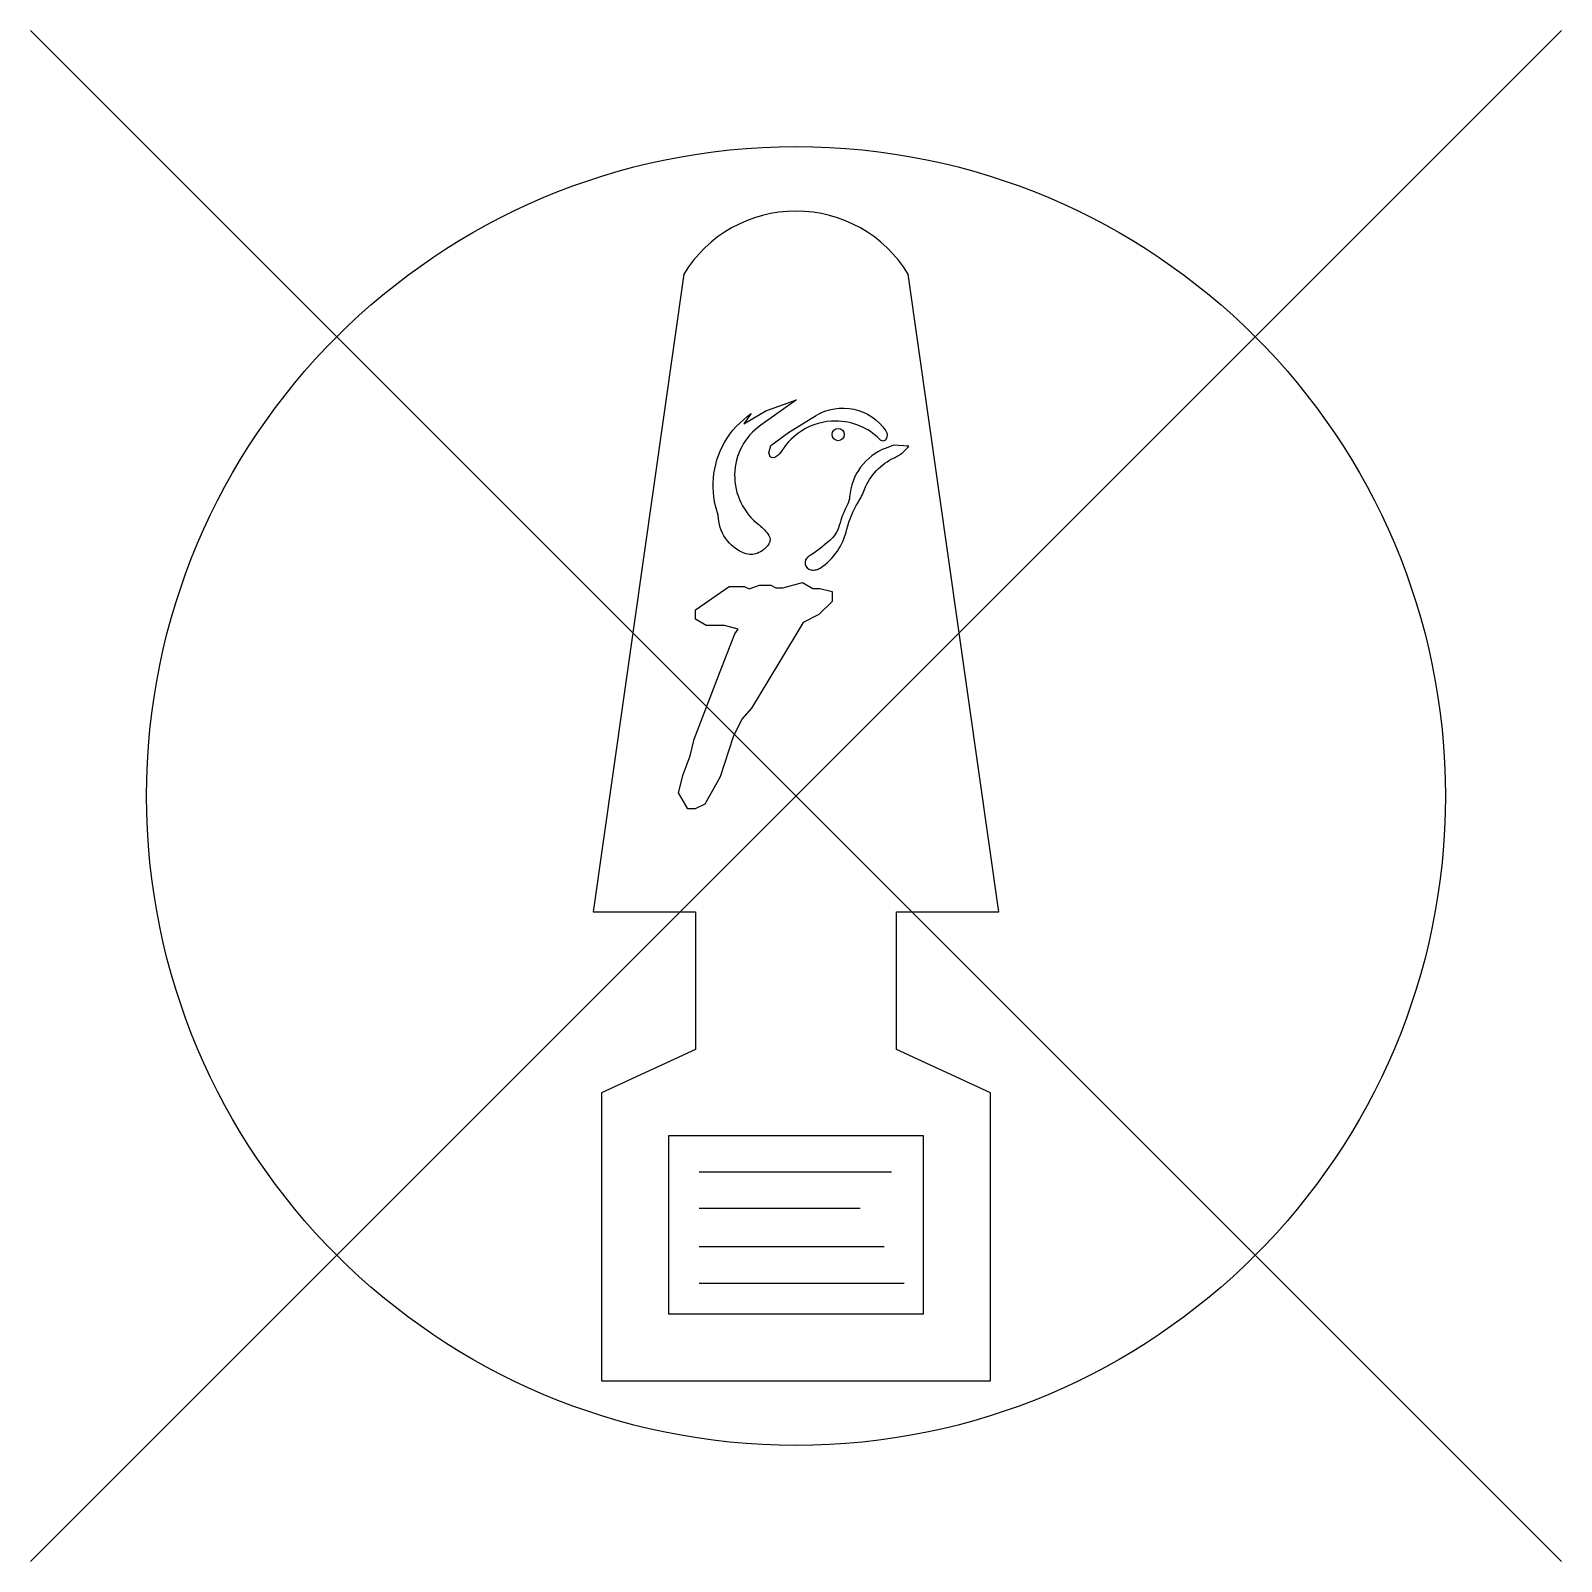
# Model space of a CAD drawing. Header units: metres. Extents: x -2.12 to 2.12, y -2.12 to 2.12.
import ezdxf

# ---------------------------------------------------------------- set-up
doc = ezdxf.new("R2010")
doc.units = ezdxf.units.M

msp = doc.modelspace()

# ---------------------------------------------------------------- linework, layer by layer
for p, q in [((-0.268, -1.0412), (0.2644, -1.0412)), ((-0.268, -1.1425), (0.1782, -1.1425)), ((-0.268, -1.2489), (0.2441, -1.2489)), ((-0.268, -1.3502), (0.2999, -1.3502))]:
    msp.add_line(p, q)
at = {"flags": 128}
for points in [[(-2.1213, 2.1213), (2.1213, -2.1213)], [(-2.1213, -2.1213), (2.1213, 2.1213)]]:
    msp.add_lwpolyline(points, dxfattribs=at)
for points in [[(0.3112, 1.4465, 0.261282), (0, 1.621, 0.261282), (-0.3112, 1.4465), (-0.5624, -0.321), (-0.2785, -0.321), (-0.2785, -0.7028), (-0.5392, -0.8229), (-0.5392, -1.621), (0, -1.621), (0.5392, -1.621), (0.5392, -0.8229), (0.2785, -0.7028), (0.2785, -0.321), (0.5624, -0.321)], [(0.0011, 1.0976), (-0.0975, 1.0279, 0.506874), (-0.1024, 0.7514, -0.088901), (-0.0754, 0.7221, -0.290904), (-0.0754, 0.699, -0.160204), (-0.1078, 0.6724, -0.186725), (-0.142, 0.6724, -0.307903), (-0.2154, 0.7787, -0.219717), (-0.1983, 0.9796, -0.115145), (-0.124, 1.0597), (-0.1442, 1.0318), (-0.0835, 1.0674)], [(-0.0718, 0.9398), (-0.0752, 0.9514), (-0.07, 0.9712), (-0.0205, 1.0075), (0.0545, 1.0537, -0.401268), (0.2494, 1.012, -0.30754), (0.2494, 0.9884, -0.52959), (0.2324, 0.9884, 0.196508), (0.1102, 1.0392, 0.143294), (0.0158, 1.0121, 0.110337), (-0.0383, 0.9583, -0.092857), (-0.0556, 0.9398, -0.32743)], [(0.313, 0.97), (0.2702, 0.9719), (0.2496, 0.9643, 0.295857), (0.1486, 0.8289, -0.100217), (0.1432, 0.8093, 0.04658), (0.1199, 0.7494, -0.148312), (0.0926, 0.7071, -0.029319), (0.034, 0.6631, 0.67171), (0.0412, 0.6268, 0.108339), (0.0562, 0.6272, 0.085642), (0.0671, 0.6319, 0.19392), (0.1412, 0.7393, -0.085966), (0.1719, 0.8134, 0.050198), (0.1901, 0.8495, -0.197871), (0.2728, 0.9376, 0.127107)]]:
    msp.add_lwpolyline(points, format="xyb", close=True)
for points in [[(-0.2827, 0.1572), (-0.2099, 0.3448), (-0.1695, 0.4491), (-0.1607, 0.4626), (-0.1978, 0.4725), (-0.2493, 0.4725), (-0.2783, 0.4904), (-0.2783, 0.5164), (-0.185, 0.5804), (-0.1438, 0.5804), (-0.1299, 0.574), (-0.1015, 0.5844), (-0.0697, 0.5844), (-0.0558, 0.5769), (-0.0367, 0.5769), (0.0178, 0.5914), (0.0462, 0.5752), (0.0658, 0.5752), (0.1006, 0.5665), (0.1006, 0.5393), (0.063, 0.5028), (0.0195, 0.4808), (-0.0487, 0.3675), (-0.1234, 0.2434), (-0.1504, 0.2127), (-0.1743, 0.1644), (-0.2105, 0.0527), (-0.2321, 0.0137), (-0.2524, -0.023), (-0.2799, -0.0352), (-0.2997, -0.0352), (-0.3259, 0.0084), (-0.3131, 0.0597), (-0.2933, 0.1115)], [(-0.3532, -0.942), (-0.3532, -1.435), (0, -1.435), (0.3532, -1.435), (0.3532, -0.942)]]:
    msp.add_lwpolyline(points, close=True)
for centre, radius in [((0, 0), 1.8), ((0.1169, 1.0017), 0.0169)]:
    msp.add_circle(centre, radius)

doc.saveas('drawing.dxf')
